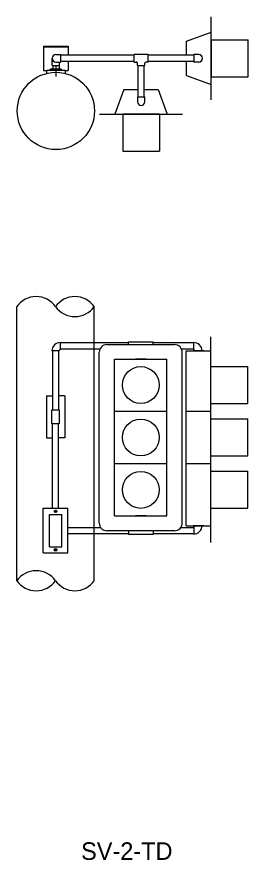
# Model space of a CAD drawing. Extents: x -791 to -679, y 457 to 504.
# Drawn here: x -721.04 to -715.56, y 457.24 to 477.23 of the extents above; entities that cross this region are included whole.
import ezdxf

# ---------------------------------------------------------------- set-up
doc = ezdxf.new("R2010")
doc.units = 0
doc.layers.add('es_DETAIL', color=7, linetype='Continuous')
doc.layers.add('es_NO-PLOT', color=7, linetype='Continuous')

msp = doc.modelspace()

# ---------------------------------------------------------------- linework, layer by layer
at = {"layer": 'es_DETAIL'}
for p, q in [((-716.434, 475.258), (-716.434, 477.227)), ((-717.018, 476.649), (-716.434, 476.862)), ((-717.018, 476.317), (-717.018, 476.649)), ((-716.434, 476.681), (-715.559, 476.681)), ((-716.434, 476.681), (-716.434, 475.806)), ((-715.559, 475.806), (-715.559, 476.681)), ((-720.116, 476.332), (-720.001, 476.332)), ((-720.001, 476.155), (-720.001, 476.332)), ((-717.93, 476.332), (-718.263, 476.332)), ((-718.263, 476.155), (-718.263, 476.332)), ((-717.93, 476.155), (-717.93, 476.332)), ((-716.73, 476.332), (-716.845, 476.332)), ((-716.845, 476.332), (-716.845, 476.155)), ((-720.205, 476.072), (-720.205, 476.244)), ((-720.116, 476.155), (-720.001, 476.155)), ((-720.028, 476.072), (-720.028, 476.155)), ((-718.263, 476.317), (-720.001, 476.317)), ((-718.263, 476.171), (-720.001, 476.171)), ((-718.263, 476.155), (-718.211, 476.155)), ((-718.185, 476.077), (-718.185, 476.129)), ((-718.008, 476.077), (-718.008, 476.129)), ((-717.93, 476.155), (-717.982, 476.155)), ((-716.845, 476.317), (-717.93, 476.317)), ((-716.845, 476.171), (-717.93, 476.171)), ((-717.018, 475.835), (-717.018, 476.171)), ((-716.73, 476.155), (-716.845, 476.155)), ((-720.205, 476.072), (-720.028, 476.072)), ((-720.189, 476.072), (-720.189, 475.995)), ((-720.116, 476.047), (-720.116, 475.811)), ((-720.043, 476.072), (-720.043, 475.995)), ((-718.185, 476.077), (-718.008, 476.077)), ((-718.169, 475.328), (-718.169, 476.077)), ((-718.023, 475.328), (-718.023, 476.077)), ((-717.018, 475.835), (-716.434, 475.623)), ((-716.434, 475.806), (-715.559, 475.806)), ((-718.503, 475.505), (-718.716, 474.921)), ((-718.503, 475.505), (-718.168, 475.505)), ((-718.178, 475.328), (-718.011, 475.328)), ((-718.178, 475.212), (-718.178, 475.328)), ((-718.022, 475.505), (-717.689, 475.505)), ((-718.011, 475.212), (-718.011, 475.328)), ((-717.689, 475.505), (-717.476, 474.921)), ((-719.081, 474.921), (-717.112, 474.921)), ((-718.532, 474.921), (-718.532, 474.046)), ((-717.657, 474.921), (-718.532, 474.921)), ((-717.657, 474.921), (-717.657, 474.046)), ((-718.532, 474.046), (-717.657, 474.046)), ((-721.042, 463.861), (-721.042, 470.359)), ((-719.209, 463.861), (-719.209, 470.359)), ((-716.444, 467.877), (-716.444, 469.643)), ((-720.01, 469.338), (-720.01, 469.507)), ((-720.01, 469.338), (-720.01, 469.507)), ((-719.209, 469.497), (-720.01, 469.497)), ((-719.209, 469.351), (-720.01, 469.351)), ((-718.397, 469.497), (-719.209, 469.497)), ((-719.073, 469.351), (-719.209, 469.351)), ((-719.073, 469.351), (-719.209, 469.351)), ((-718.907, 469.458), (-717.303, 469.458)), ((-718.397, 469.458), (-718.397, 469.521)), ((-718.397, 469.521), (-717.814, 469.521)), ((-717.814, 469.458), (-717.814, 469.521)), ((-716.85, 469.497), (-717.814, 469.497)), ((-716.85, 469.351), (-717.138, 469.351)), ((-716.85, 469.338), (-716.85, 469.507)), ((-720.041, 469.309), (-720.21, 469.309)), ((-720.198, 469.309), (-720.198, 467.913)), ((-719.09, 465.227), (-719.09, 469.275)), ((-717.121, 465.227), (-717.121, 469.275)), ((-717.027, 469.309), (-716.443, 469.309)), ((-717.027, 465.165), (-717.027, 469.309)), ((-716.608, 469.309), (-716.863, 469.309)), ((-716.82, 469.309), (-716.651, 469.309)), ((-718.725, 467.877), (-718.725, 469.116)), ((-718.725, 469.116), (-717.486, 469.116)), ((-718.251, 469.116), (-717.96, 469.116)), ((-718.233, 469.116), (-717.978, 469.116)), ((-717.978, 469.116), (-718.233, 469.116)), ((-717.486, 467.877), (-717.486, 469.116)), ((-716.444, 468.937), (-715.569, 468.937)), ((-715.569, 468.062), (-715.569, 468.937)), ((-720.342, 468.247), (-720.342, 467.247)), ((-720.342, 468.247), (-720.198, 468.247)), ((-719.908, 468.247), (-720.052, 468.247)), ((-719.908, 468.247), (-719.908, 467.247)), ((-716.444, 468.062), (-715.569, 468.062)), ((-718.725, 467.877), (-717.486, 467.877)), ((-718.725, 466.637), (-718.725, 467.877)), ((-718.725, 467.877), (-717.486, 467.877)), ((-717.486, 466.637), (-717.486, 467.877)), ((-717.027, 467.877), (-716.442, 467.877)), ((-716.444, 464.768), (-716.442, 467.877)), ((-720.198, 465.58), (-720.198, 467.58)), ((-720.052, 465.58), (-720.052, 467.58)), ((-716.444, 467.698), (-715.569, 467.698)), ((-715.569, 466.823), (-715.569, 467.698)), ((-720.342, 467.247), (-720.198, 467.247)), ((-719.908, 467.247), (-720.052, 467.247)), ((-716.444, 466.823), (-715.569, 466.823)), ((-718.725, 466.637), (-717.486, 466.637)), ((-718.725, 465.398), (-718.725, 466.637)), ((-718.725, 466.637), (-717.486, 466.637)), ((-717.486, 465.398), (-717.486, 466.637)), ((-717.027, 466.637), (-716.443, 466.637)), ((-716.444, 466.458), (-715.569, 466.458)), ((-715.569, 465.583), (-715.569, 466.458)), ((-720.417, 465.58), (-719.834, 465.58)), ((-720.417, 464.521), (-720.417, 465.58)), ((-719.834, 464.521), (-719.834, 465.58)), ((-716.444, 465.583), (-715.569, 465.583)), ((-720.271, 465.434), (-719.979, 465.434)), ((-720.271, 464.666), (-720.271, 465.434)), ((-719.979, 464.666), (-719.979, 465.434)), ((-718.725, 465.398), (-717.486, 465.398)), ((-717.978, 465.398), (-718.233, 465.398)), ((-718.233, 465.398), (-717.978, 465.398)), ((-717.027, 465.165), (-716.444, 465.165)), ((-716.608, 465.165), (-716.863, 465.165)), ((-716.85, 465.135), (-716.85, 464.967)), ((-716.82, 465.165), (-716.651, 465.165)), ((-719.834, 465.122), (-719.209, 465.122)), ((-719.834, 464.978), (-719.209, 464.978)), ((-719.209, 465.122), (-719.057, 465.122)), ((-719.209, 464.978), (-718.397, 464.978)), ((-717.303, 465.044), (-718.907, 465.044)), ((-718.397, 465.044), (-718.397, 464.959)), ((-717.814, 464.959), (-718.397, 464.959)), ((-717.814, 465.044), (-717.814, 464.959)), ((-717.814, 464.978), (-716.85, 464.978)), ((-717.154, 465.122), (-716.85, 465.122)), ((-720.271, 464.666), (-719.979, 464.666)), ((-720.417, 464.521), (-719.834, 464.521))]:
    msp.add_line(p, q, dxfattribs=at)
for points in [[(-720.408, 476.535), (-719.824, 476.535)], [(-720.408, 476.535), (-720.408, 475.952)], [(-719.824, 476.535), (-719.824, 476.317)], [(-720.408, 476.516), (-719.824, 476.516)], [(-719.824, 476.171), (-719.824, 475.952)], [(-720.408, 475.952), (-720.332, 475.952)], [(-720.332, 475.89), (-720.332, 475.967), (-719.9, 475.967), (-719.9, 475.897)], [(-720.332, 475.888), (-720.332, 475.967), (-719.9, 475.967), (-719.9, 475.888)], [(-720.135, 475.987), (-720.135, 475.992), (-720.097, 475.992), (-720.097, 475.987)], [(-719.9, 475.952), (-719.824, 475.952)], [(-720.052, 469.309), (-720.052, 467.913)], [(-720.154, 465.504), (-720.098, 465.519)], [(-720.154, 465.504), (-720.098, 465.519)], [(-720.096, 465.511), (-720.152, 465.496)], [(-720.096, 465.511), (-720.152, 465.496)], [(-720.107, 464.616), (-720.148, 464.575)], [(-720.107, 464.616), (-720.148, 464.575)], [(-720.143, 464.57), (-720.102, 464.611)], [(-720.143, 464.57), (-720.102, 464.611)]]:
    msp.add_lwpolyline(points, dxfattribs=at)
for points in [[(-720.244, 475.995), (-719.989, 475.995), (-719.989, 475.967), (-720.244, 475.967)], [(-720.159, 475.987), (-720.073, 475.987), (-720.073, 475.967), (-720.159, 475.967)], [(-720.159, 475.987), (-720.073, 475.987), (-720.073, 475.967), (-720.159, 475.967)], [(-720.037, 467.58), (-720.214, 467.58), (-720.214, 467.913), (-720.037, 467.913)]]:
    msp.add_lwpolyline(points, close=True, dxfattribs=at)
for centre, radius in [((-720.117, 474.997), 0.916), ((-718.104, 468.5), 0.437), ((-718.104, 467.257), 0.437), ((-718.104, 466.014), 0.437), ((-720.125, 465.507), 0.0292), ((-720.125, 465.507), 0.0292), ((-720.125, 464.594), 0.0292), ((-720.125, 464.594), 0.0292)]:
    msp.add_circle(centre, radius, dxfattribs=at)
for centre, radius, start, end in [((-720.116, 476.244), 0.0885, 90, 270), ((-716.73, 476.244), 0.0885, 270, 90), ((-718.211, 476.129), 0.026, 359.37, 90), ((-717.982, 476.129), 0.026, 90, 180.63), ((-718.095, 475.212), 0.0833, 180, 0), ((-720.584, 470.034), 0.562, 35.3121, 144.6879), ((-719.667, 470.034), 0.562, 35.3121, 144.6879), ((-719.667, 470.683), 0.562, 215.3121, 324.6879), ((-720.012, 469.309), 0.198, 89.6281, 179.8241), ((-720.012, 469.309), 0.0293, 87.4777, 179.8241), ((-718.907, 469.275), 0.182, 90, 180), ((-717.303, 469.275), 0.182, 0, 90), ((-716.849, 469.309), 0.198, 0.1759, 90.5599), ((-716.849, 469.309), 0.0293, 0.1759, 92.5223), ((-718.907, 465.227), 0.182, 180, 270), ((-717.303, 465.227), 0.182, 270, 0), ((-716.849, 465.165), 0.198, 269.4401, 359.8241), ((-716.849, 465.165), 0.0293, 267.4777, 359.8241), ((-720.584, 463.537), 0.562, 35.3121, 144.6879), ((-720.584, 464.186), 0.562, 215.3121, 324.6879), ((-719.667, 464.186), 0.562, 215.3121, 324.6879)]:
    msp.add_arc(centre, radius, start, end, dxfattribs=at)

# ---------------------------------------------------------------- texts
at = {"layer": 'es_NO-PLOT'}
msp.add_text('SV-2-TD', height=0.4167, dxfattribs=at).set_placement((-719.519, 457.244))

doc.saveas('drawing.dxf')
